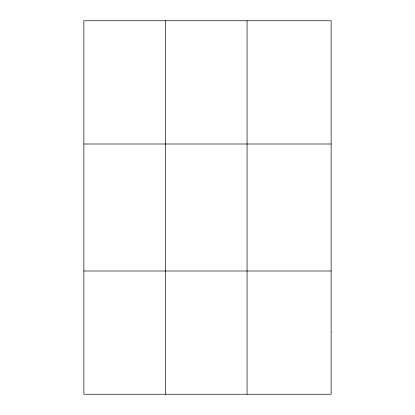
<?xml version="1.0" encoding="UTF-8"?>
<svg xmlns="http://www.w3.org/2000/svg" width="415" height="415" viewBox="0 0 415 415"><rect width="100%" height="100%" fill="white"/><g stroke="black" fill="none" stroke-linecap="round" stroke-linejoin="round"><path stroke-width="0.62" d="M165.466 394.25L165.466 20.75M247.06 394.25L247.06 20.75M83.866 144.005L331.134 144.005M83.866 270.995L331.134 270.995M331.134 332.623L331.134 394.25L83.866 394.25L83.866 20.75L331.134 20.75L331.134 332.623"/></g></svg>
